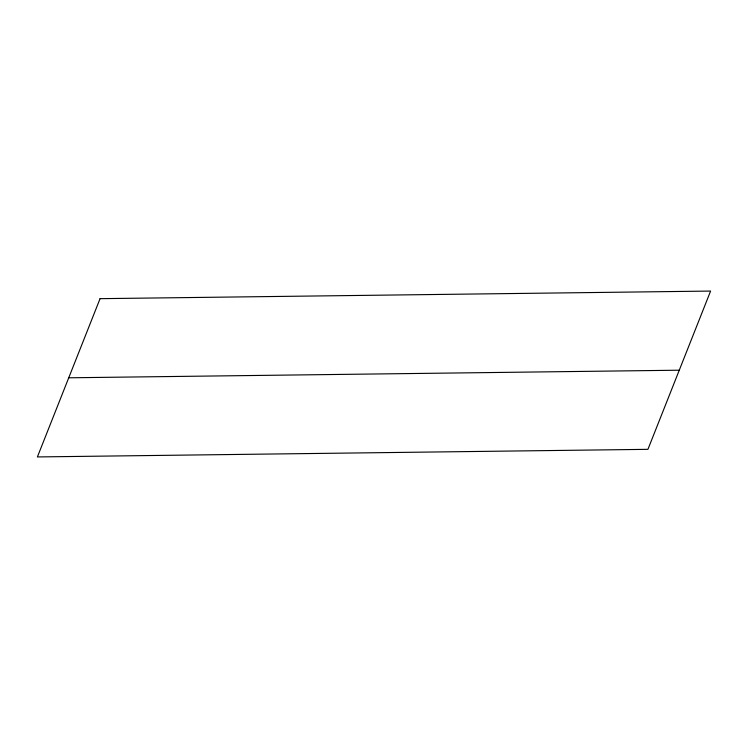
<?xml version="1.0" encoding="UTF-8"?>
<svg xmlns="http://www.w3.org/2000/svg" width="748" height="748" viewBox="0 0 748 748"><rect width="100%" height="100%" fill="white"/><g stroke="black" fill="none" stroke-linecap="round" stroke-linejoin="round"><path stroke-width="1.12" d="M68.732 377.796L679.268 370.204M100.064 298.667L37.4 456.935L647.936 449.333L710.6 291.066L100.064 298.667"/></g></svg>
